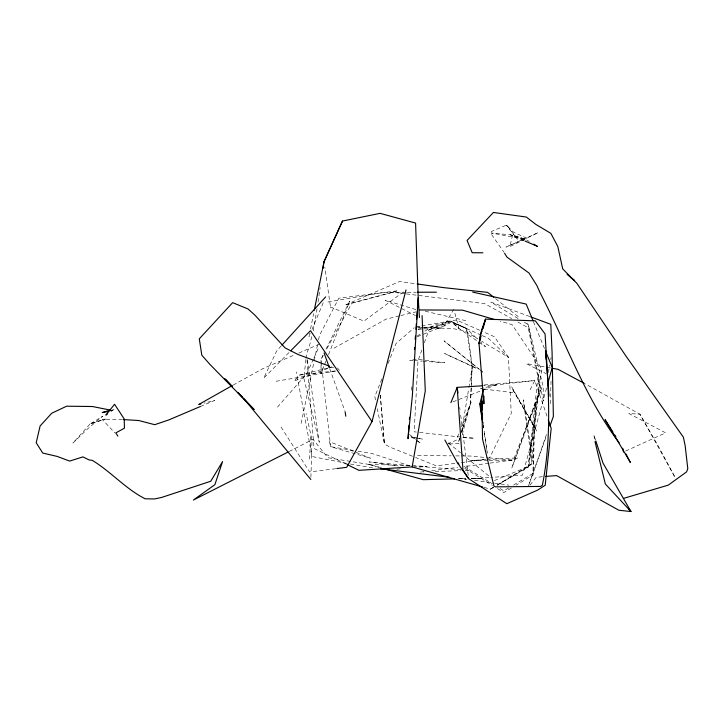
<?xml version="1.0" encoding="UTF-8"?>
<svg xmlns="http://www.w3.org/2000/svg" width="724" height="724" viewBox="0 0 724 724"><rect width="100%" height="100%" fill="white"/><g stroke="black" fill="none" stroke-linecap="round" stroke-linejoin="round"><path stroke-width="0.54" stroke-dasharray="3.62 2.71" d="M321.013 364.796L321.003 373.566L326.008 360.968M321.013 363.701L321.013 359.321L322.995 355.303M424.354 342.778L428.852 329.99L449.676 320.533L466.31 328.406L468.039 334.805L472.175 366.072L471.369 384.453M497.216 485.116L529.099 466.175L536.104 403.015L534.556 426.68L533.181 474.908L516.121 485.152M310.904 477.225L312.008 440.065L306.107 413.476M550.258 403.639L551.127 379.014M471.17 388.127L470.519 402.472L471.315 385.575M471.224 387.023L472.175 366.072L444.581 353.511L476.754 368.552L472.175 366.072M309.582 459.188L310.668 436.771L312.008 440.065M411.513 390.2L411.757 386.815M305.917 359.502L303.836 378.245L319.284 442.228L307.338 359.584M306.044 358.407L306.533 353.991L309.121 347.348L312.107 335.339M317.031 308.75L313.193 330.977M318.017 302.044L320.171 287.509M461.559 431.993L468.69 388.661M468.881 387.557L472.175 367.566L466.31 328.406L450.962 321.592L434.988 324.696L422.716 332.515M548.376 372.507L549.733 365.005M550.711 359.647L551.1 357.502M309.673 333.33L309.021 336.615L310.306 333.556M310.551 328.94L313.601 313.601M301.121 423.431L313.954 361.919M314.18 360.814L317.619 344.343M318.533 339.945L319.456 335.556L338.778 298.234L398.191 290.704L352.036 302.922L325.918 350.416M462.238 434.798L470.709 402.273L461.631 431.866M546.529 388.082L522.502 475.143L491.442 477.424M459.686 438.21L458.392 442.436L459.722 438.183M461.387 432.871L471.071 402.064L461.469 426.816M546.484 434.536L528.62 485.605L546.529 435.567M421.821 349.991L417.983 360.896L414.155 431.821L416.354 432.065M458.672 434.029L456.274 440.219L448.056 443.613M328.506 354.66L349.755 301.121L325.972 349.285M381.865 378.969L374.833 396.571L375.503 399.883M388.073 363.43L396.046 343.493L414.255 327.71M312.008 329.483L323.547 301.962M313.456 359.004L306.94 373.34L276.613 408.092M313.926 357.982L319.049 346.724M530.113 389.784L534.783 380.543L547.552 417.775M323.194 355.366L321.013 359.321L321.266 361.557M453.776 309.22L444.002 325.945L422.445 334.624M529.923 485.171L536.077 477.487L542.475 476.645M281.292 345.837L276.776 350.823L263.645 378.263L289.872 351.647M327.492 368.082L299.845 375.014L293.917 381.141L331.746 367.014L333.683 367.864M487.514 459.079L490.121 456.971L511.253 413.359L508.438 357.33L494.483 336.769L481.08 330.859M403.313 291.908L363.946 321.148L330.47 306.931L330.606 307.953L324.832 267.129M111.053 411.313L114.501 408.798L112.455 409.431M417.06 336.126L421.775 333.112M493.297 487.397L490.456 489.134L483.94 487.37M497.089 485.071L531.226 464.165L538.457 391.241L538.258 374.181L528.158 467.107L497.216 485.18M511.388 487.994L503.804 492.546L496.184 487.795M508.673 487.931L503.814 490.827L499.071 487.913M513.524 485.044L532.954 473.469L534.068 426.146L536.864 431.223L512.158 388.507L534.52 427.468M333.972 348.199L385.91 319.184L399.811 315.809M233.164 385.068L262.685 368.706L294.659 354.832M289.211 451.459L312.958 439.323L327.936 457.74L367.611 464.193L381.494 467.668M625.581 451.07L665.655 432.852L628.848 413.522L639.944 414.219L658.27 446.002L675.148 477.55L639.944 414.219L585.273 383.919M298.786 353.05L319.411 344.099M200.43 406.481L214.702 400.408L204.078 403.132M494.411 480.564L529.099 466.175L531.226 464.165L528.158 467.107L541.805 369.014L512.085 324.642L500.239 321.175M489.162 460.383L512.375 460.138L518.013 457.839L486.99 459.595M417.305 336.687L421.413 335.04M452.971 401.838L481.098 390.725M482.139 390.317L495.678 384.969L534.801 380.562M428.852 329.99L450.962 321.592L466.31 328.406L477.487 339.076M328.551 367.819L331.746 367.014M400.879 315.546L415.848 311.908M495.678 384.969L480.618 388.634L514.719 392.842M423.603 328.234L446.798 323.7L444.002 325.945L451.794 321.99L458.98 328.443L478.157 341.665M110.89 411.006L113.053 410.617L110.881 410.191M327.918 301.971L382.607 292.614L406.236 292.279M276.116 381.276L336.18 370.969M416.191 326.805L420.653 326.044M421.766 325.854L456.328 319.954L480.048 330.406M488.881 463.269L464.301 466.573M490.003 463.116L513.443 459.894L541.86 387.575L511.823 467.976L540.158 388.743L528.258 327.782L516.61 321.338M461.396 462.564L486.428 459.224M454.844 463.423L436.291 465.849L415.585 457.505M418.056 329.103L421.395 328.669M423.938 471.659L420.572 472.084L423.947 471.958M431.785 470.663L457.568 467.414M335.755 468.69L309.591 471.948L280.134 425.531M299.845 375.014L336.207 370.788M396.77 469.179L401.259 468.763M419.205 467.089L427.06 466.356L411.359 465.785M484.184 384.996L534.783 380.543M472.591 478.808L490.338 477.505M495.859 384.942L496.872 384.86L483.65 385.702M485.885 459.659L469.27 460.591L488.057 460.392M417.992 329.275L423.422 328.986M424.508 328.931L441.884 328.008L424.011 327.329M449.188 443.948L459.975 443.468M435.214 471.55L461.116 470.618M465.623 470.455L469.007 470.329L465.632 470.066M471.215 478.455L481.279 478.184L471.234 478.437M458.962 478.754L465.659 478.582L462.274 478.691L466.727 479.306M407.359 292.27L416.291 292.252M417.576 455.532L451.233 455.849M455.713 455.894L460.202 455.939M461.324 455.948L470.301 456.029L488.021 457.758M122.483 419.531L102.175 419.35L114.881 432.925M410.237 465.749L367.611 464.193L380.453 467.767M418.427 327.121L422.897 327.293M416.2 327.04L420.671 327.239M421.793 327.284L453.106 328.651L464.491 330.85L477.867 338.913M462.745 437.649L474.311 438.228L461.984 437.178M413.16 360.552L409.775 360.308L416.933 359.267L444.753 362.787L423.314 361.267M414.291 360.633L422.192 361.195M461.134 469.722L413.902 466.012M460.862 437.079L417.449 432.192M409.413 465.604L369.05 461.939L398.128 466.012M489.125 457.867L512.375 460.138M405.141 293.763L392.842 292.306L344.76 305.202L399.539 281.536L416.074 283.817M406.255 293.899L484.591 303.6L511.759 318.651M458.174 478.347L465.939 479.297M372.634 467.822L348.334 463.686M474.51 480.383L493.406 482.98M494.519 483.134L508.972 485.125M415.142 438.029L412.001 437.558L409.974 435.178M416.191 438.192L422.472 439.133L418.264 438.21M353.62 450.491L330.587 446.69L329.474 441.64L370.48 458.211L330.587 446.69L321.384 362.679M358 451.215L372.254 453.568L409.739 465.831M550.385 367.928L526.23 363.575L546.005 373.638M347.239 463.469L312.053 456.518L296.36 371.919M417.214 437.975L410.915 436.599L415.377 439.685M425.25 311.229L467.034 320.958M415.884 309.573L385.141 300.198L415.404 315.519M529.778 316.533L490.89 302.116L518.656 318.841M523.886 240.033L510.429 234.784L491.379 233.056L525.597 239.318L529.235 241.481M412.481 456.256L389.838 447.061L384.426 443.966L377.285 408.698M523.923 240.558L510.429 234.784L525.597 239.318L512.61 234.956L509.805 246.721L538.24 232.576L505.976 247.128L526.52 238.051L513.624 232.286L506.329 225.164L491.46 231.49L490.718 233.273L504.013 252.269M481.216 335.149L458.989 325.203L453.016 323.23L458.98 328.443L454.355 311.356M482.229 335.601L488.293 338.307L508.438 357.33L481.686 341.212M345.991 464.012L314.044 448.455L306.976 359.62M524.402 322.298L528.23 324.605L543.181 386.661L543.308 400.915L528.23 324.605L525.588 322.506M463.948 466.337L492.42 483.831M464.727 468.211L492.365 485.424M479.071 342.289L485.46 346.696L480.673 342.126M416.273 440.31L420.744 443.396L416.418 439.966M495.578 298.677L520.294 318.298M409.503 434.463L415.558 439.278M479.279 369.276L444.02 340.841L479.36 369.321M448.364 442.88L460.527 452.835M461.396 453.541L490.935 477.722M337.321 367.91L339.52 370.398M511.651 386.797L534.556 426.68M533.452 321.728L544.982 349.755M329.746 368.724L344.733 410.707M595.508 439.921L593.816 434.672L594.676 439.658M484.247 433.187L487.152 452.111M483.261 424.436L484.039 429.966M484.193 431.079L487.324 453.224M483.27 425.567L483.569 427.784L483.243 422.192M459.713 407.431L459.993 409.657M460.69 415.223L468.211 475.324M380.317 395.114L384.426 443.966L380.254 395.114M532.792 460.039L531.805 461.803L523.271 399.856L532.792 460.039M89.894 424.155L72.925 443.052L87.64 428.861L102.736 416.2L89.894 424.155L90.482 423.54L105.46 419.042L89.894 424.155M493.352 487.415L490.456 489.134L493.352 487.442M507.587 226.078L506.329 225.164L517.316 239.219L507.587 226.078M482.808 372.1L480.166 369.982L482.808 372.1"/><path stroke-width="1.09" d="M483.967 396.173L483.885 403.793L479.044 343.692L480.374 334.841L485.533 319.13L535.371 320.85L545.082 333.963C548.005 384.399 552.539 435.251 542.348 485.252L540.656 486.428L495.424 486.854L493.967 486.157L482.546 439.142L481.741 396.471L483.37 389.394M345.791 416.219L345.104 411.748M408.988 425.151L408.01 438.69L412.381 395.494L418.21 297.736L415.576 223.073L380.118 213.345L342.488 221.046L323.972 261.798L322.976 268.504M409.395 419.513L409.558 417.259M414.454 349.611L414.617 347.348M415.187 339.456L415.431 336.081M415.92 329.311L416.327 323.673M416.662 319.166L417.232 311.266M417.395 309.012L418.21 297.736L419.44 317.555M346.986 464.491L358.968 470.329L412.164 466.899L425.278 390.888L422.074 315.619M314.261 310.315L324.053 261.608M481.741 396.471L479.804 404.254L482.537 422.065M336.841 468.555L346.651 467.342L372.018 421.567L406.001 289.908M481.017 336.217L479.044 343.692L481.569 330.47L485.533 319.13L482.989 328.741M547.733 383.729L552.24 367.403L545.407 350.796M549.95 425.983L553.38 416.4L552.068 352.145L550.792 324.325L530.828 316.922M450.889 402.662L457.215 387.403L457.903 392.96M323.972 261.798L342.488 221.046M282.043 345.013L325.682 296.867M290.668 350.841L310.515 330.705L372.018 421.585M107.595 413.829L105.876 415.087L114.555 404.273L124.193 418.879L124.456 428.156L115.804 432.907L117.867 436.12M232.178 385.611L198.765 404.499L200.892 403.956M288.224 451.966L193.389 500.04L214.865 484.691L222.567 461.577L210.775 481.225L161.624 497.451L154.429 498.954L145.099 498.782C125.569 488.818 111.034 471.795 92.337 460.355L89.161 459.957L82.943 456.889L69.667 461.079L57.051 456.382L42.752 453.079L36.2 442.744L40.11 425.983L51.721 413.241L66.635 406.2L92.455 406.526L110.881 410.191M200.43 406.481L168.819 419.92L154.728 424.689L138.7 420.508L123.569 419.594M110.41 410.056L102.238 412.571L108.727 411.395M623.409 498.42L668.288 485.125L686.578 471.885L687.8 468.7L685.139 445.55L683.347 437.115L625.771 355.792L576.838 283.265L562.711 268.894L557.806 246.531L550.874 233.381L535.814 224.386L526.339 217.046L493.415 212.458L467.052 240.458L472.211 252.73L482.908 252.785M545.742 476.401L556.638 475.614L618.902 510.257L630.948 511.542L602.974 463.025L595.852 440.97M457.197 387.376L482.6 385.774M454.473 478.89L423.259 479.668L383.666 468.654M417.404 292.243L436.382 292.197M419.748 309.944L462.518 310.153L494.845 319.601M449.305 477.261L380.426 468.781M417.178 283.971L443.631 287.627L487.632 292.378L493.813 297.283M552.584 368.326L558.077 369.321L584.304 383.403M472.672 292.089L526.194 304.089L533.027 320.696M482.854 487.071L412.164 466.899M329.646 366.235L298.125 354.525L285.138 347.936L254.676 314.913L248.07 308.985L232.639 302.65L199.29 338.832L201.806 355.194L209.942 364.416L254.106 409.522L244.097 398.951M524.963 241.011L537.425 246.341L533.787 244.178M458.247 462.835L459.405 465.668L468.627 478.664L506.809 503.714L537.805 490.021L545.217 485.216L551.19 428.409L548.276 419.902M567.118 274.369L574.648 280.704L570.557 277.328M224.847 378.634L231.78 385.946M237.943 392.453L242.558 397.331M225.535 379.412L232.413 386.716M237.771 392.39L244.649 399.693L310.831 479.478M628.875 508.854L630.948 511.542L605.336 483.994L595.019 441.658M619.192 442.817C585.037 397.612 566.213 343.294 540.366 293.329L536.819 285.419L529.018 273.038L506.918 257.056L504.592 253.228M468.627 478.664L462.944 469.939L457.215 387.403M612.911 432.065L605.074 419.658L630.414 462.546L625.989 453.993M614.712 434.934L615.916 436.844M444.889 440.029L458.057 464.057M324.117 352.986L329.366 367.683M622.74 448.274L623.527 452.002M482.474 418.897L480.284 403.395L482.528 420.02M546.249 359.502L545.534 350.344L548.991 396.109M482.003 400.942L482.528 409.893"/></g></svg>
